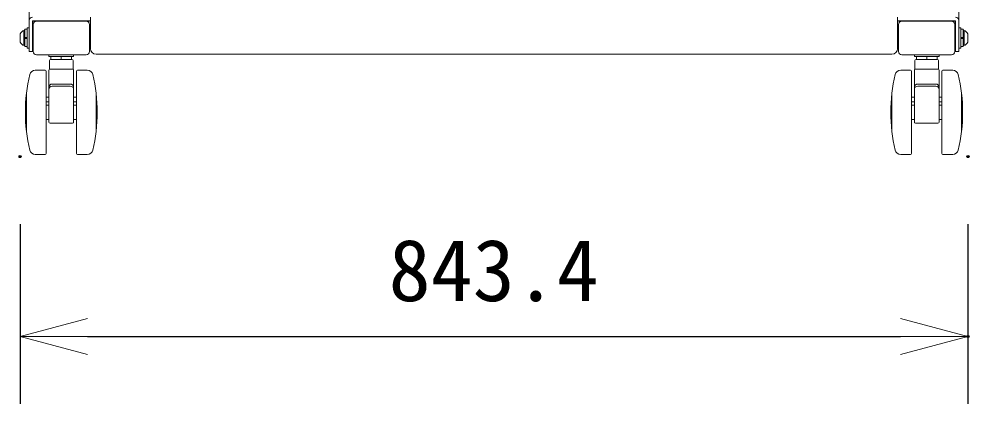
# Model space of a CAD drawing. Units: millimetres, scale not verified. Extents: x -63 to 62, y -116 to 117.
# Drawn here: x -38.95 to -10.77, y 5.76 to 17.17 of the extents above; entities that cross this region are included whole.
import ezdxf
from ezdxf.enums import TextEntityAlignment as Align

# ---------------------------------------------------------------- set-up
doc = ezdxf.new("R2010")
doc.units = ezdxf.units.MM
doc.header["$LTSCALE"] = 0.125
doc.header["$PDMODE"] = 32
doc.header["$PDSIZE"] = 0.0625
doc.layers.add('0-0_0', color=7, linetype='Continuous', lineweight=18)
doc.layers.add('0-5_GAIKEI', color=1, linetype='Continuous', lineweight=18)
doc.layers.add('0-4_DEFPOINTS', color=7, linetype='Continuous')
doc.layers.add('0-6_SUNPO', color=7, linetype='Continuous')
doc.styles.add('ＭＳ ゴシック', font='')
doc.styles.get('ＭＳ ゴシック').set_extended_font_data('MS Gothic')

# ---------------------------------------------------------------- blocks, each defined once
blk = doc.blocks.new('_OPEN30')
at = {"layer": '0-0_0'}
blk.add_line((0, 0), (-1, 0), dxfattribs=at)
blk.add_lwpolyline([(-1, 0.26795), (0, 0), (-1, -0.26795)], dxfattribs=at)
blk = doc.blocks.new('D16')
at = {"layer": '0-4_DEFPOINTS'}
for p in [(-35.9663, 2.0029), (-7.8529, 2.0029), (-7.8529, -3.3304)]:
    blk.add_point(p, dxfattribs=at)
at = {"layer": '0-6_SUNPO'}
for p, q in [((-35.9663, 0.0029), (-35.9663, -5.3304)), ((-7.8529, 0.0029), (-7.8529, -5.3304)), ((-33.9663, -3.3304), (-9.8529, -3.3304))]:
    blk.add_line(p, q, dxfattribs=at)
at = {"layer": '0-6_SUNPO', "xscale": 2, "yscale": 2, "rotation": 180}
blk.add_blockref('_OPEN30', (-35.9663, -3.3304), dxfattribs=at)
at = {"layer": '0-6_SUNPO', "xscale": 2, "yscale": 2}
blk.add_blockref('_OPEN30', (-7.8529, -3.3304), dxfattribs=at)
at = {"layer": '0-6_SUNPO', "style": 'ＭＳ ゴシック'}
blk.add_text('843.4', height=1.833, dxfattribs=at).set_placement((-25.0346, -2.8304), align=Align.BOTTOM_LEFT)

msp = doc.modelspace()

# ---------------------------------------------------------------- linework, layer by layer
at = {"layer": '0-5_GAIKEI'}
for p, q in [((-38.6508, 16.2083), (-38.6508, 29.0735)), ((-11.0708, 16.2083), (-11.0708, 29.0735)), ((-36.8275, 17.225), (-36.8275, 16.2916)), ((-12.8941, 17.225), (-12.8941, 16.2916)), ((-38.7041, 16.3083), (-38.7041, 16.9083)), ((-38.6508, 16.9083), (-38.7041, 16.9083)), ((-38.6508, 17.1183), (-38.6508, 16.2083)), ((-38.6508, 16.3083), (-38.6508, 16.9083)), ((-38.5441, 17.1183), (-38.5441, 16.2083)), ((-36.8275, 17.1183), (-38.5441, 17.1183)), ((-38.5275, 17.1083), (-38.5275, 17.1183)), ((-36.8608, 17.1083), (-38.5275, 17.1083)), ((-38.5275, 16.2083), (-38.5275, 17.0083)), ((-38.4275, 17.1083), (-36.9608, 17.1083)), ((-36.8608, 17.1083), (-36.8608, 17.1183)), ((-36.8608, 16.2083), (-36.8608, 17.0083)), ((-12.8608, 17.1083), (-12.8608, 17.1183)), ((-12.8608, 17.1083), (-11.1941, 17.1083)), ((-12.8608, 17.1083), (-11.1941, 17.1083)), ((-12.8608, 16.2083), (-12.8608, 17.0083)), ((-11.2941, 17.1083), (-12.7608, 17.1083)), ((-11.1941, 17.1083), (-11.1941, 17.1183)), ((-11.1941, 16.2083), (-11.1941, 17.0083)), ((-11.1775, 17.1183), (-11.1775, 16.2083)), ((-11.0708, 17.1183), (-11.0708, 16.2083)), ((-11.0708, 16.3083), (-11.0708, 16.9083)), ((-11.0708, 16.9083), (-11.0175, 16.9083)), ((-11.0175, 16.3083), (-11.0175, 16.9083)), ((-38.9175, 16.486), (-38.9175, 16.7307)), ((-38.8041, 16.3977), (-38.8041, 16.8189)), ((-38.7708, 16.865), (-38.7708, 16.3516)), ((-38.7041, 16.865), (-38.7708, 16.865)), ((-38.7708, 16.3977), (-38.7708, 16.8189)), ((-38.7708, 16.625), (-38.7041, 16.625)), ((-38.7041, 16.865), (-38.7041, 16.3516)), ((-11.0175, 16.865), (-11.0175, 16.3516)), ((-11.0175, 16.865), (-10.9508, 16.865)), ((-10.9508, 16.625), (-11.0175, 16.625)), ((-10.9508, 16.865), (-10.9508, 16.3516)), ((-10.9508, 16.3977), (-10.9508, 16.8189)), ((-10.9175, 16.3977), (-10.9175, 16.8189)), ((-10.8041, 16.486), (-10.8041, 16.7307)), ((-38.7708, 16.5916), (-38.7041, 16.5916)), ((-38.7041, 16.3516), (-38.7708, 16.3516)), ((-10.9508, 16.5916), (-11.0175, 16.5916)), ((-11.0175, 16.3516), (-10.9508, 16.3516)), ((-38.6508, 16.3083), (-38.7041, 16.3083)), ((-38.5441, 16.2083), (-38.6508, 16.2083)), ((-37.3275, 16.1083), (-38.0608, 16.1083)), ((-38.0608, 16.1083), (-38.0608, 16.055)), ((-37.3275, 16.1083), (-37.3275, 16.055)), ((-12.3941, 16.1083), (-11.6608, 16.1083)), ((-12.3941, 16.1083), (-12.3941, 16.055)), ((-11.6608, 16.1083), (-11.6608, 16.055)), ((-11.1775, 16.2083), (-11.0708, 16.2083)), ((-11.0708, 16.3083), (-11.0175, 16.3083)), ((-37.3275, 16.055), (-38.0608, 16.055)), ((-38.0441, 15.9383), (-38.0441, 15.6839)), ((-37.3775, 15.9716), (-38.0108, 15.9716)), ((-38.0008, 16.055), (-38.0008, 15.9716)), ((-37.3875, 16.055), (-38.0008, 16.055)), ((-37.3875, 15.9716), (-38.0008, 15.9716)), ((-37.6941, 16.055), (-37.6941, 15.9716)), ((-37.5222, 15.9716), (-37.3775, 15.9716)), ((-37.3875, 16.055), (-37.3875, 15.9716)), ((-37.3441, 15.9383), (-37.3441, 15.6839)), ((-12.3941, 16.055), (-11.6608, 16.055)), ((-12.3775, 15.9383), (-12.3775, 15.6839)), ((-12.3441, 15.9716), (-11.7108, 15.9716)), ((-12.1995, 15.9716), (-12.3441, 15.9716)), ((-12.3341, 16.055), (-12.3341, 15.9716)), ((-12.3341, 16.055), (-11.7208, 16.055)), ((-12.3341, 15.9716), (-11.7208, 15.9716)), ((-12.0275, 16.055), (-12.0275, 15.9716)), ((-11.7208, 16.055), (-11.7208, 15.9716)), ((-11.6775, 15.9383), (-11.6775, 15.6839)), ((-38.4649, 15.655), (-38.1775, 15.655)), ((-38.1441, 13.1883), (-38.1441, 15.6216)), ((-38.0608, 15.655), (-38.0608, 14.1132)), ((-38.0608, 14.1883), (-38.0608, 15.655)), ((-37.3608, 15.6883), (-38.0275, 15.6883)), ((-38.0275, 15.6883), (-37.3608, 15.6883)), ((-37.3275, 15.655), (-37.3275, 14.1883)), ((-37.2441, 13.1883), (-37.2441, 15.6216)), ((-36.9234, 15.655), (-37.2108, 15.655)), ((-12.7982, 15.655), (-12.5108, 15.655)), ((-12.4775, 13.1883), (-12.4775, 15.6216)), ((-12.3941, 15.655), (-12.3941, 14.1883)), ((-12.3608, 15.6883), (-11.6941, 15.6883)), ((-11.6941, 15.6883), (-12.3608, 15.6883)), ((-11.6608, 15.655), (-11.6608, 14.1132)), ((-11.6608, 14.1883), (-11.6608, 15.655)), ((-11.5775, 13.1883), (-11.5775, 15.6216)), ((-11.2567, 15.655), (-11.5441, 15.655)), ((-37.4275, 15.2428), (-37.9608, 15.2428)), ((-12.2941, 15.2428), (-11.7608, 15.2428)), ((-38.7275, 13.842), (-38.7275, 14.968)), ((-37.4275, 15.1761), (-37.9608, 15.1761)), ((-37.3275, 15.1428), (-37.3275, 14.1132)), ((-36.6608, 13.842), (-36.6608, 14.968)), ((-13.0608, 13.842), (-13.0608, 14.968)), ((-12.3941, 15.1428), (-12.3941, 14.1132)), ((-12.2941, 15.1761), (-11.7608, 15.1761)), ((-10.9941, 13.842), (-10.9941, 14.968)), ((-38.0608, 14.8503), (-38.1441, 14.8503)), ((-38.0608, 14.7169), (-38.1441, 14.7169)), ((-37.2441, 14.8503), (-37.3275, 14.8503)), ((-37.2441, 14.7169), (-37.3275, 14.7169)), ((-12.4775, 14.8503), (-12.3941, 14.8503)), ((-12.4775, 14.7169), (-12.3941, 14.7169)), ((-11.6608, 14.8503), (-11.5775, 14.8503)), ((-11.6608, 14.7169), (-11.5775, 14.7169)), ((-38.1441, 14.6216), (-38.0608, 14.6216)), ((-37.2441, 14.6216), (-37.3275, 14.6216)), ((-12.4775, 14.6216), (-12.3941, 14.6216)), ((-11.5775, 14.6216), (-11.6608, 14.6216)), ((-38.1441, 14.1883), (-38.0608, 14.1883)), ((-37.3275, 14.1883), (-37.2441, 14.1883)), ((-12.3941, 14.1883), (-12.4775, 14.1883)), ((-11.5775, 14.1883), (-11.6608, 14.1883)), ((-37.3608, 14.0798), (-38.0275, 14.0798)), ((-12.3608, 14.0798), (-11.6941, 14.0798)), ((-38.4649, 13.155), (-38.1775, 13.155)), ((-36.9234, 13.155), (-37.2108, 13.155)), ((-12.7982, 13.155), (-12.5108, 13.155)), ((-11.2567, 13.155), (-11.5441, 13.155))]:
    msp.add_line(p, q, dxfattribs=at)
at = {"layer": '0-5_GAIKEI', "color": 7}
for p, q in [((-12.8941, 17.1183), (-11.1775, 17.1183)), ((-36.9608, 16.1083), (-38.4275, 16.1083)), ((-24.8608, 16.125), (-36.6608, 16.125)), ((-24.8608, 16.125), (-13.0608, 16.125)), ((-12.7608, 16.1083), (-11.2941, 16.1083))]:
    msp.add_line(p, q, dxfattribs=at)
at = {"layer": '0-5_GAIKEI'}
for centre, radius, start, end in [((-38.5441, 17.1183), 0.1067, 90, 180), ((-11.1775, 17.1183), 0.1067, 0, 90), ((-38.4275, 17.0083), 0.1, 90, 180), ((-36.9608, 17.0083), 0.1, 0, 90), ((-12.7608, 17.0083), 0.1, 90, 180), ((-11.2941, 17.0083), 0.1, 0, 90), ((-38.7096, 16.6083), 0.2412, 110.29745, 149.52177), ((-38.7875, 16.8189), 0.0167, 0, 110.29745), ((-10.9341, 16.8189), 0.0167, 69.70255, 180), ((-11.012, 16.6083), 0.2412, 30.47823, 69.70255), ((-38.7096, 16.6083), 0.2412, 210.47823, 249.70255), ((-38.7875, 16.3977), 0.0167, 249.70255, 0), ((-10.9341, 16.3977), 0.0167, 180, 290.29745), ((-11.012, 16.6083), 0.2412, 290.29745, 329.52177), ((-11.2941, 16.2083), 0.1, 270, 0), ((-38.0108, 15.9383), 0.0333, 90, 180), ((-37.3775, 15.9383), 0.0333, 0, 90), ((-12.3441, 15.9383), 0.0333, 90, 180), ((-11.7108, 15.9383), 0.0333, 0, 90), ((-33.99, 14.405), 4.7708, 166.39104, 193.60896), ((-38.4649, 15.4883), 0.1667, 90, 166.39104), ((-38.1775, 15.6216), 0.0333, 0, 90), ((-38.0275, 15.655), 0.0333, 90, 180), ((-37.3608, 15.655), 0.0333, 0, 90), ((-37.2108, 15.6216), 0.0333, 90, 180), ((-36.9234, 15.4883), 0.1667, 13.60896, 90), ((-41.3983, 14.405), 4.7708, 346.39104, 13.60896), ((-8.3233, 14.405), 4.7708, 166.39104, 193.60896), ((-12.7982, 15.4883), 0.1667, 90, 166.39104), ((-12.5108, 15.6216), 0.0333, 0, 90), ((-12.3608, 15.655), 0.0333, 90, 180), ((-11.6941, 15.655), 0.0333, 0, 90), ((-11.5441, 15.6216), 0.0333, 90, 180), ((-11.2567, 15.4883), 0.1667, 13.60896, 90), ((-15.7316, 14.405), 4.7708, 346.39104, 13.60896), ((-37.9608, 15.1428), 0.1, 90, 180), ((-37.4275, 15.1428), 0.1, 0, 90), ((-12.2941, 15.1428), 0.1, 90, 180), ((-11.7608, 15.1428), 0.1, 0, 90), ((-37.9608, 15.0761), 0.1, 90, 180), ((-37.4275, 15.0761), 0.1, 0, 90), ((-12.2941, 15.0761), 0.1, 90, 180), ((-11.7608, 15.0761), 0.1, 0, 90), ((-38.0275, 14.1132), 0.0333, 180, 270), ((-37.3608, 14.1132), 0.0333, 270, 0), ((-12.3608, 14.1132), 0.0333, 180, 270), ((-11.6941, 14.1132), 0.0333, 270, 0), ((-38.4649, 13.3216), 0.1667, 193.60896, 270), ((-36.9234, 13.3216), 0.1667, 270, 346.39104), ((-12.7982, 13.3216), 0.1667, 193.60896, 270), ((-11.2567, 13.3216), 0.1667, 270, 346.39104), ((-38.1775, 13.1883), 0.0333, 270, 0), ((-37.2108, 13.1883), 0.0333, 180, 270), ((-12.5108, 13.1883), 0.0333, 270, 0), ((-11.5441, 13.1883), 0.0333, 180, 270)]:
    msp.add_arc(centre, radius, start, end, dxfattribs=at)
at = {"layer": '0-5_GAIKEI', "color": 7}
for centre, radius, start, end in [((-38.4275, 16.2083), 0.1, 180, 270), ((-36.9608, 16.2083), 0.1, 270, 0), ((-36.6608, 16.2916), 0.1667, 180, 270), ((-13.0608, 16.2916), 0.1667, 270, 0), ((-12.7608, 16.2083), 0.1, 180, 270)]:
    msp.add_arc(centre, radius, start, end, dxfattribs=at)

# ---------------------------------------------------------------- block references
at = {"layer": '0-6_SUNPO'}
msp.add_blockref('D16', (-2.9512, 11.0895), dxfattribs=at)

doc.saveas('drawing.dxf')
